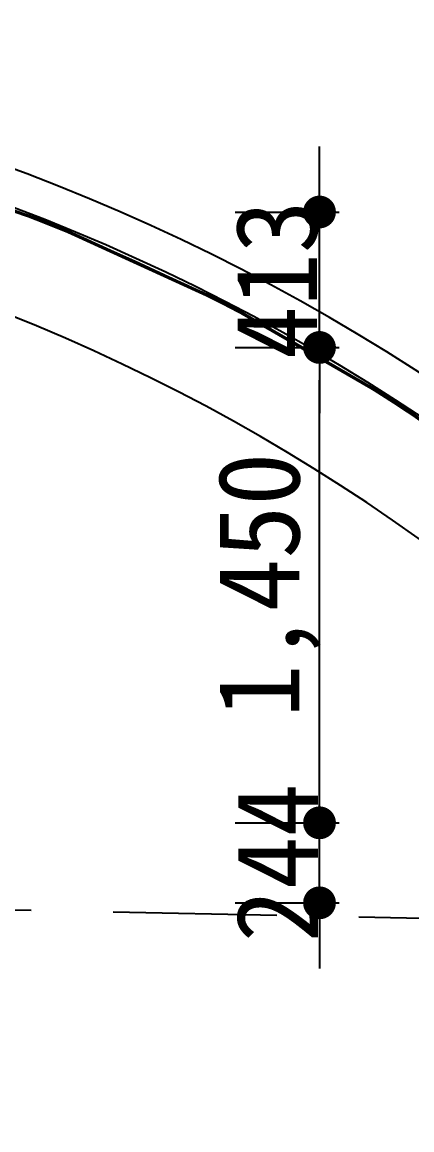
# Model space of a CAD drawing. Header units: millimetres. Extents: x -69382 to 174843, y -46375 to 101648.
# Drawn here: x -9808 to -8619, y 16769 to 20148 of the extents above; entities that cross this region are included whole.
import ezdxf

# ---------------------------------------------------------------- set-up
doc = ezdxf.new("R2010")
doc.units = ezdxf.units.MM
doc.header["$LTSCALE"] = 1000
doc.linetypes.add('A-DASHD01', pattern=[0.75, 0.5, -0.25])
doc.linetypes.add('A-HIDDN01', pattern=[0.375, 0.25, -0.125])
for name, color, linetype in [('-길작업', 255, 'Continuous'), ('CS-CONC', 4, 'Continuous'), ('CS-DIML', 1, 'Continuous'), ('CS-HIDL', 2, 'A-DASHD01'), ('CS-LEAT', 3, 'Continuous'), ('CST-01-02-02-G05-CS-EXCV', 3, 'CFZ008'), ('DIM1', 1, 'Continuous')]:
    doc.layers.add(name, color=color, linetype=linetype)
doc.styles.get("Standard").update_dxf_attribs({"font": 'txt.shx', "bigfont": 'whgtxt.shx'})
doc.styles.add('WGTXT', font='DotumChe.ttf')
doc.linetypes.add('CFZ008', pattern='A,0.9,-0.2,[106,KHCLINE.shx,S=0.00606,R=180,X=0,Y=0],0.9', length=2)
doc.dimstyles.get("Standard").update_dxf_attribs({"dimtxt": 0.18, "dimasz": 0.18, "dimexe": 0.18, "dimexo": 0.0625, "dimgap": 0.09, "dimtad": 0, "dimtih": 1, "dimtoh": 1, "dimdec": 4, "dimzin": 0, "dimdsep": 46, "dimtxsty": 'Standard', "dimcen": 0.09, "dimadec": 0, "dimazin": 0, "dimtfac": 1, "dimtdec": 4, "dimtofl": 0, "dimtmove": 0, "dimatfit": 3, "dimfxl": 1, "dimtolj": 1, "dimtzin": 0, "dimarcsym": 0})

# ---------------------------------------------------------------- blocks, each defined once
blk = doc.blocks.new('_Dot')
at = {"layer": 'DIM1'}
blk.add_line((0, 0), (-1, 0), dxfattribs=at)
at = {"layer": 'DIM1', "const_width": 0.5}
blk.add_lwpolyline([(-0.25, 0, 1), (0.25, 0, 1)], format="xyb", close=True, dxfattribs=at)
blk = doc.blocks.new('*D498')
at = {"layer": 'CS-DIML', "color": 1, "transparency": 16777216}
for p, q in [((-8900.6, 17806), (-8900.6, 17906)), ((-9157.7, 17706), (-8840.6, 17706)), ((-8900.6, 17461.9), (-8900.6, 17706)), ((-9157.7, 17461.9), (-8840.6, 17461.9)), ((-8900.6, 17361.9), (-8900.6, 17261.9))]:
    blk.add_line(p, q, dxfattribs=at)
at = {"layer": 'Defpoints', "color": 0, "transparency": 16777216}
for p in [(-9332.7, 17706), (-8900.6, 17706), (-9332.7, 17461.9)]:
    blk.add_point(p, dxfattribs=at)
at = {"layer": 'CS-DIML', "color": 1, "transparency": 16777216, "xscale": 100, "yscale": 100, "zscale": 100}
for p, rotation in [((-8900.6, 17706), 270), ((-8900.6, 17461.9), 90)]:
    blk.add_blockref('_Dot', p, dxfattribs=dict(at, rotation=rotation))
at = {"layer": 'CS-DIML', "color": 3, "transparency": 16777216, "insert": (-9030.6, 17583.9), "char_height": 250, "attachment_point": 5, "rotation": 90, "style": 'WGTXT'}
blk.add_mtext('\\A1;244', dxfattribs=at)
blk = doc.blocks.new('*D499')
at = {"layer": 'CS-DIML', "color": 1, "transparency": 16777216}
for p, q in [((-9157.7, 19155.9), (-8840.6, 19155.9)), ((-8900.6, 17806), (-8900.6, 19055.9)), ((-9157.7, 17706), (-8840.6, 17706))]:
    blk.add_line(p, q, dxfattribs=at)
at = {"layer": 'Defpoints', "color": 0, "transparency": 16777216}
for p in [(-9332.7, 19155.9), (-8900.6, 19155.9), (-9332.7, 17706)]:
    blk.add_point(p, dxfattribs=at)
at = {"layer": 'CS-DIML', "color": 1, "transparency": 16777216, "xscale": 100, "yscale": 100, "zscale": 100}
for p, rotation in [((-8900.6, 19155.9), 90), ((-8900.6, 17706), 270)]:
    blk.add_blockref('_Dot', p, dxfattribs=dict(at, rotation=rotation))
at = {"layer": 'CS-DIML', "color": 3, "transparency": 16777216, "insert": (-9054.5, 18431), "char_height": 250, "attachment_point": 5, "rotation": 90, "style": 'WGTXT'}
blk.add_mtext('\\A1;1,450', dxfattribs=at)
blk = doc.blocks.new('*D500')
at = {"layer": 'CS-DIML', "color": 1, "transparency": 16777216}
for p, q in [((-8900.6, 19669.1), (-8900.6, 19769.1)), ((-9157.7, 19569.1), (-8840.6, 19569.1)), ((-8900.6, 19155.9), (-8900.6, 19569.1)), ((-9157.7, 19155.9), (-8840.6, 19155.9)), ((-8900.6, 19055.9), (-8900.6, 18955.9))]:
    blk.add_line(p, q, dxfattribs=at)
at = {"layer": 'Defpoints', "color": 0, "transparency": 16777216}
for p in [(-9332.7, 19569.1), (-8900.6, 19569.1), (-9332.7, 19155.9)]:
    blk.add_point(p, dxfattribs=at)
at = {"layer": 'CS-DIML', "color": 1, "transparency": 16777216, "xscale": 100, "yscale": 100, "zscale": 100}
for p, rotation in [((-8900.6, 19569.1), 270), ((-8900.6, 19155.9), 90)]:
    blk.add_blockref('_Dot', p, dxfattribs=dict(at, rotation=rotation))
at = {"layer": 'CS-DIML', "color": 3, "transparency": 16777216, "insert": (-9030.8, 19362.5), "char_height": 250, "attachment_point": 5, "rotation": 90, "style": 'WGTXT'}
blk.add_mtext('\\A1;413', dxfattribs=at)

msp = doc.modelspace()

# ---------------------------------------------------------------- linework, layer by layer
at = {"layer": '-길작업', "color": 3}
msp.add_circle((-11340.1893, 15806.461), 12116.7265, dxfattribs=at)
at = {"layer": 'CS-CONC'}
for radius in [6190, 5890]:
    msp.add_arc((-12025.3782, 13782.9805), radius, 30, 150, dxfattribs=at)
at = {"layer": 'CS-DIML', "color": 2, "linetype": 'A-HIDDN01', "const_width": 10, "flags": 128}
msp.add_lwpolyline([(-6404.052, 12108.9805), (-6404.052, 12108.9805), (-6199.0529, 12108.9805), (-6199.0366, 12198.7629, -0.269451409), (-6167.7352, 12252.6302, 0.201537786), (-5996.4745, 12496.9861, 0.188817455), (-6660.6049, 16880.4805, 0.577350269), (-17390.6597, 16880.4805, 0.217395331), (-17797.4422, 12632.5793, 0.181398454), (-17597.8221, 12407.227, -0.292415643), (-17561.8292, 12350.9453), (-17561.8292, 12266.9805), (-17356.8292, 12266.9805)], format="xyb", dxfattribs=at)
at = {"layer": 'CS-HIDL'}
msp.add_lwpolyline([(-16625.1783, 12774.9765), (-16545.1943, 16774.1768), (-15529.3974, 17554.0208), (-8330.837, 17410.0496), (-7347.0337, 16590.2135), (-7427.0177, 12591.0133)], dxfattribs=at)
at = {"layer": 'CS-LEAT'}
msp.add_lwpolyline([(-6194.0538, 12103.9805), (-6194.0538, 12103.9805), (-6194.0366, 12198.7619, -0.26958023), (-6165.2357, 12248.2997, 0.199537372), (-5991.6652, 12495.585, 0.188827533), (-6656.2748, 16882.9805, 0.577350269), (-17394.9898, 16882.9805, 0.217400285), (-17802.1363, 12630.8545, 0.182089804), (-17600.0523, 12402.7493, -0.293112127), (-17566.8292, 12350.9453), (-17566.8292, 12261.9805), (-17566.8292, 12261.9805)], format="xyb", dxfattribs=at)
at = {"layer": 'CST-01-02-02-G05-CS-EXCV', "linetype": 'CFZ008', "ltscale": 1.5}
msp.add_lwpolyline([(-5978.9872, 12103.9805, 0.204701934), (-6560.7579, 16937.9805, 0.577350269), (-17489.9985, 16937.9805, 0.235215078), (-17778.2512, 12261.9805)], format="xyb", dxfattribs=at)

# ---------------------------------------------------------------- dimensions: what is measured, and where the dimension line sits
at = {"layer": 'CS-DIML'}
for base, p1, p2, picture, middle in [((-8900.6486, 19569.1372), (-9332.7243, 19155.9497), (-9332.7243, 19569.1372), '*D500', (-9030.815, 19362.5435)), ((-8900.6486, 19155.9497), (-9332.7243, 17705.9505), (-9332.7243, 19155.9497), '*D499', (-9054.4502, 18430.9501)), ((-8900.6486, 17705.9505), (-9332.7243, 17461.9178), (-9332.7243, 17705.9505), '*D498', (-9030.6486, 17583.9342))]:
    dim = msp.add_linear_dim(base=base, p1=p1, p2=p2, angle=90, dimstyle='Standard', override={"dimscale": 50, "dimtxt": 5, "dimasz": 2, "dimexe": 1.2, "dimexo": 3.5, "dimgap": 0.1, "dimtad": 1, "dimtih": 0, "dimtoh": 0, "dimdec": 0, "dimlunit": 6, "dimtxsty": 'WGTXT', "dimblk1": 'Dot', "dimblk2": 'Dot', "dimsah": 1, "dimclrd": 1, "dimclre": 1, "dimclrt": 3, "dimtix": 1, "dimtofl": 1, "dimtmove": 2, "dimlwd": 65535, "dimlwe": 65535}, dxfattribs=at)
    dim.commit()
    dim.dimension.update_dxf_attribs({"geometry": picture, "text_midpoint": middle})

doc.saveas('drawing.dxf')
